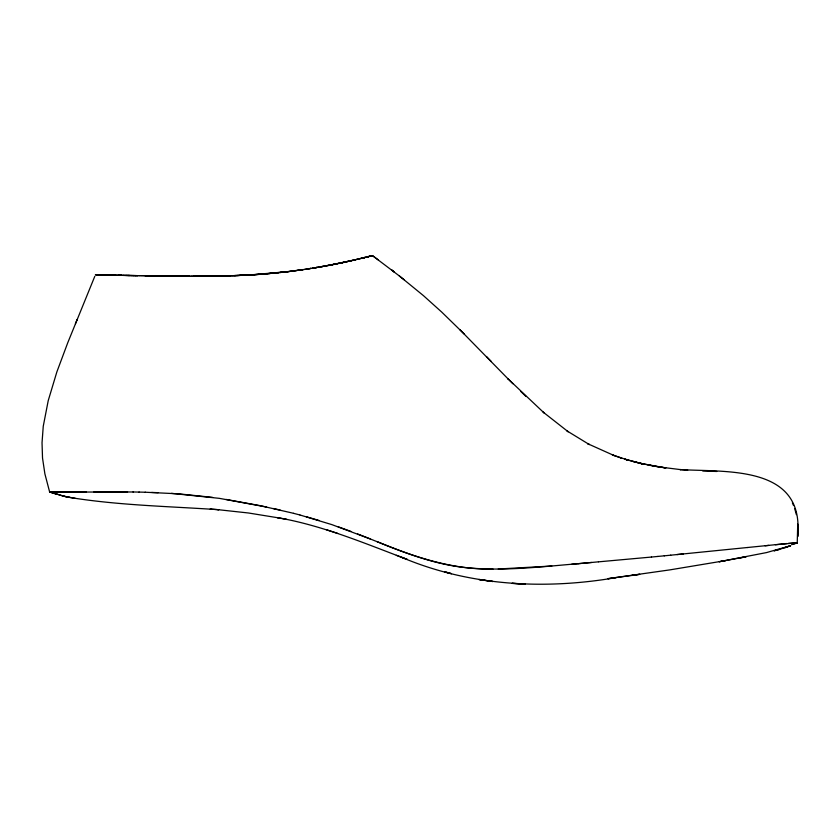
<?xml version="1.0" encoding="UTF-8"?>
<svg xmlns="http://www.w3.org/2000/svg" width="840" height="840" viewBox="0 0 840 840"><rect width="100%" height="100%" fill="white"/><g stroke="black" fill="none" stroke-linecap="round" stroke-linejoin="round"><path stroke-width="1.26" d="M798 530.387L797.79 536.529L797.727 524.076L797.234 542.85L791.984 544.499M94.805 276.318L67.778 342.689L56.847 371.963L48.227 400.628L43.249 426.3L42.032 442.785L42.525 458.052L44.888 473.865L49.613 491.894L65.856 492.209M75.411 323.778L77.133 319.505L76.881 320.124M797.171 542.934L792.11 544.477M739.494 558.044L746.12 556.763L719.166 561.74L766.553 552.573L790.724 545.664M784.749 547.796L790.598 545.706L779.373 549.413M360.034 258.605L372.467 255.612L399.326 275.93L423.465 295.659L441.735 312.092L464.499 334.288M372.057 255.707L367.08 256.966M371.858 255.749L367.794 256.788M774.27 550.746L779.247 549.444L774.123 550.788M366.534 257.103L367.689 256.82M361.862 258.216L372.467 255.612L378.284 259.917M363.867 257.743L365.253 257.408M362.376 258.111L365.18 257.428M360.339 258.584L363.972 257.712M358.418 258.993L361.147 258.394M356.748 259.382L359.583 258.762M358.733 258.962L353.272 260.201M354.123 260.064L357.063 259.361M354.543 259.949L349.65 261.03M350.711 260.841L352.821 260.348M355.341 259.76L327.506 265.629M351.099 260.736L342.258 262.668M347.308 261.608L349.377 261.125M347.644 261.513L334.845 264.201M343.906 262.353L338.793 263.435M340.683 263.014L342.437 262.647M338.93 263.372L331.17 264.936M337.166 263.728L318.119 267.225M334.992 264.117L329.343 265.283M327.526 265.555L329.385 265.209M325.657 265.902L328.293 265.493M323.788 266.238L326.466 265.818M725.697 560.585L669.805 569.888L607.876 578.676L639.712 574.34L631.701 575.495M322.004 266.616L324.608 266.154M322.613 266.448L318.266 267.267M320.145 266.942L322.728 266.49M316.207 267.54L318.812 267.099M318.906 267.141L314.433 267.897M314.286 267.865L316.901 267.425M312.491 268.212L316.974 267.466M312.344 268.18L314.969 267.74M313.079 268.097L308.427 268.79M308.532 268.832L311.073 268.37L306.537 269.147M307.209 269.01L300.52 270.029M304.531 269.441L306.453 269.094M303.282 269.598L297.329 270.438M303.145 269.567L284.424 272.076M300.468 269.966L295.312 270.711M293.276 270.974L296.51 270.575M616.025 577.626C544.394 589.953 469.203 585.974 401.741 557.361L407.264 559.409C364.728 543.375 322.497 525.42 277.431 517.629L286.514 519.446L284.823 519.12M291.228 271.246L294.504 270.837M289.159 271.509L292.498 271.1M287.081 271.761L290.493 271.352M288.477 271.604L251.213 274.817M288.288 271.551L271.866 273.284M284.865 271.94L280.34 272.528M282.807 272.171L278.271 272.748M787.091 543.522L747.138 547.544M788.413 543.375L797.212 542.861M276.203 272.958L278.691 272.612M775.394 544.74L797.212 542.755M683.34 553.938L670.614 555.198M274.134 273.168L276.623 272.822M747.201 547.533L676.935 554.578M765.051 545.779L768.841 545.401M657.856 556.437L664.388 555.807M664.262 555.817L670.75 555.188M274.554 273.021L261.545 274.229M651.42 557.057L657.972 556.426M651.514 557.046L598.469 561.845M578.277 563.682L584.997 563.062M272.486 273.221L264.201 273.935M578.172 563.672C540.813 566.811 503.192 571.421 465.707 567.62C427.749 563.735 392.669 547.586 357.514 533.914M584.861 563.073L591.57 562.464M598.3 561.855L571.578 564.291M270.218 273.514L262.132 274.092M551.827 566.024L498.278 569.005M260.053 274.239L263.907 274.029M257.985 274.386L261.828 274.187M259.76 274.334L249.533 274.964M259.434 274.386L240.849 275.342M257.324 274.522L249.144 274.932M247.065 275.048L251.003 274.901M248.913 275.016L232.397 275.688M237.3 275.541L245.532 275.121M243.432 275.279L245.469 275.173M239.295 275.405L241.374 275.31M240.587 275.394L233.058 275.635M238.529 275.478L228.344 275.814L231.116 275.751M234.434 275.625L236.471 275.552M230.465 275.709L232.543 275.646M224.28 275.919L228.9 275.762M226.317 275.825L229.037 275.814M226.821 275.814L213.833 276.056M226.936 275.867L220.584 275.951M224.742 275.867L214.337 276.045M222.737 275.961L211.754 276.077M216.426 276.024L220.616 276.003M209.674 276.098L214.263 276.087M213.896 276.098L201.831 276.15M82.824 492.051L65.972 492.219M86.299 492.009L49.928 492.009M83.002 492.051L133.276 491.978M207.596 276.119L212.142 276.108M93.891 491.946L97.944 491.915M210.032 276.129L203.438 276.139M97.986 491.904L127.564 491.904M203.91 276.139L206 276.129M205.81 276.15L207.921 276.139M201.359 276.15L205.391 276.161M199.29 276.15L203.71 276.161M199.101 276.171L201.621 276.161M197.211 276.15L199.742 276.15M197.043 276.171L199.532 276.171M197.652 276.15L192.959 276.171M195.374 276.171L197.453 276.171M193.064 276.15L195.552 276.15M190.932 276.171L193.463 276.15M188.895 276.161L191.373 276.15M178.584 276.087L189.189 276.15M186.847 276.129L189.273 276.139M187.184 276.129L182.984 276.129M180.653 276.098L184.821 276.139M180.905 276.108L170.436 276.014M160.209 275.919L178.794 276.098M170.373 276.014L172.421 276.034M166.257 275.971L176.673 276.077M159.726 275.898L145.646 275.751M154.214 275.856L170.268 276.014M158.151 275.887L146.276 275.762M151.757 275.814L154.109 275.846M149.698 275.793L152.093 275.825M143.651 275.719L150.087 275.793M141.655 275.699L146.087 275.741M139.524 275.656L142.306 275.709M135.513 275.594L140.311 275.688M133.529 275.562L137.645 275.635M492.986 569.09C452.655 569.814 413.826 556.92 377.044 541.622M135.639 275.604L125.706 275.436M138.306 275.656L125.675 275.436M131.555 275.531L123.701 275.394M131.639 275.541L133.633 275.572M127.638 275.468L129.591 275.499M123.785 275.394L126.252 275.447M133.014 491.967L139.198 492.093M119.942 275.32L124.226 275.405L120.078 275.32M122.073 275.363L118.02 275.289L121.737 275.352M115.815 275.237L119.784 275.31M117.852 275.279L112.13 275.153L114.167 275.205M113.715 275.184L101.546 274.89M114.02 275.184L115.93 275.237M108.36 275.058L111.689 275.142M106.554 275.016L112.235 275.163M106.344 275.016L107.961 275.058M104.811 274.974L108.486 275.058M104.989 274.985L99.298 274.827M138.978 492.082L145.341 492.24M100.936 274.88L102.774 274.932M101.913 274.911L95.382 274.733L98.637 274.817M97.44 274.785L100.076 274.858M101.126 274.89L95.918 274.743M145.184 492.23L178.511 493.826L212.583 497.375M798 530.26C800.425 465.014 724.605 472.269 679.99 469.57L687.719 470.19M716.783 471.471L702.734 470.978M151.672 492.429L158.151 492.681M171.486 493.364L219.303 498.341L266.595 507.024M211.208 509.135L210.168 509.05L218.768 509.712C169.06 506.342 119.059 505.418 69.773 497.459M217.686 509.639L248.451 512.988L279.111 517.965M680.747 469.634L657.825 466.778L639.723 463.229L665.868 467.975M664.871 467.828L648.186 465.045M226.086 499.433L259.99 505.628L293.339 513.25M75.464 498.414L63.641 496.178L49.739 491.946L63.546 496.146M63.724 496.199L69.573 497.417L63.641 496.178M273.378 508.505L280.13 510.048M641.466 463.596L642.873 463.921L624.624 459.134L641.466 463.596L633.034 461.528M293.475 513.303L299.859 514.962M300.027 515.014L331.863 524.622L370.377 538.986M306.495 516.789L319.211 520.527M626.514 459.68L628.152 460.173L612.381 454.923L621.884 458.262L620.288 457.716M326.592 529.778L337.628 533.369M49.739 491.946L57.12 494.413M338.1 526.743L350.837 531.363M396.302 555.303L401.436 557.256M614.176 455.584L587.759 443.73L589.365 444.57L567.01 430.909L568.228 431.781L543.144 412.104L544.016 412.87L507.885 378.704L512.883 383.754M399.284 275.909L404.093 279.709M520.716 391.43L526.008 396.469M459.816 329.637L508.431 379.26M486.507 356.548L491.327 361.546M793.548 505.533L792.372 502.856M794.672 508.515L796.383 514.637M524.906 584.073L512.159 583.37L524.906 584.073M492.818 581.5L479 579.526L492.818 581.5M451.416 573.636L444.591 571.788L451.311 573.636M394.139 271.887L391.671 269.997L394.139 271.887"/></g></svg>
